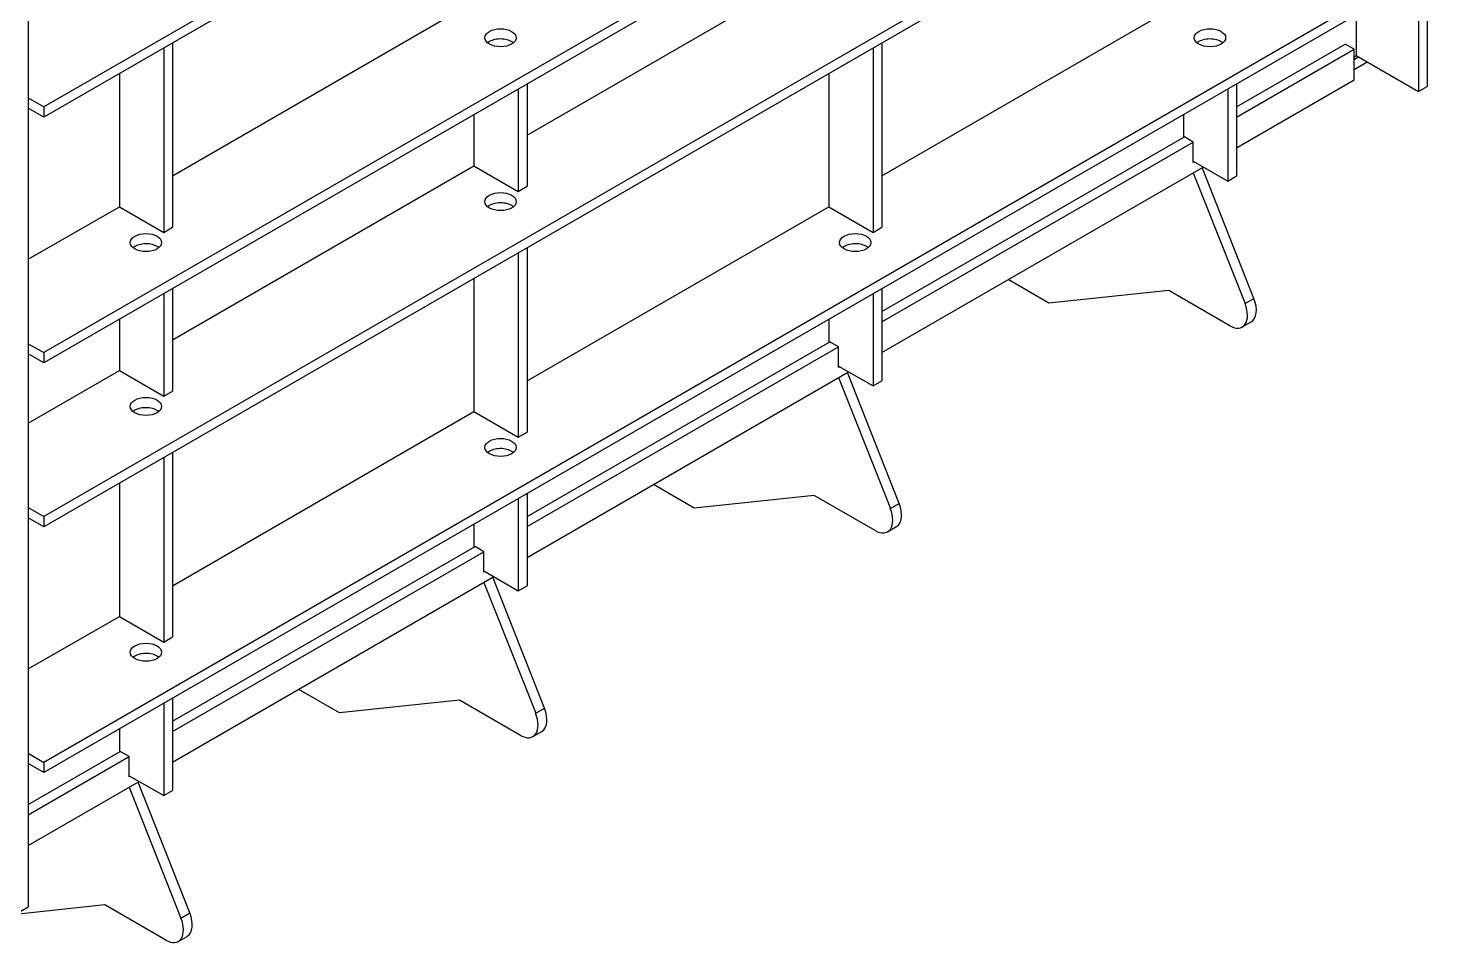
# Paper-space layout 'Layout1' of a CAD drawing. Extents: x -5 to 21.5, y -3 to 17.1.
# Drawn here: x 16.663 to 18.232, y 9.82 to 10.842 of the extents above; entities that cross this region are included whole.
import ezdxf

# ---------------------------------------------------------------- set-up
doc = ezdxf.new("R2010")
doc.units = 0
doc.header["$LTSCALE"] = 0.015748
doc.header["$MEASUREMENT"] = 0
doc.layers.add('Visible Edges', color=7, linetype='Continuous', lineweight=25)

psp = doc.layouts.get("Layout1")

# ---------------------------------------------------------------- linework, layer by layer
at = {"layer": 'Visible Edges', "color": 7, "linetype": 'Continuous', "lineweight": 25}
for p, q in [((18.232, 11.6504), (16.6802, 10.7545)), ((18.232, 11.639), (16.6802, 10.7431)), ((18.232, 11.3761), (16.6802, 10.4802)), ((18.232, 11.3646), (16.6802, 10.4687)), ((18.232, 11.1932), (16.6802, 10.2973)), ((18.232, 11.1817), (16.6802, 10.2858)), ((16.6628, 10.936), (16.6628, 10.7646)), ((18.232, 10.9188), (16.6802, 10.0229)), ((18.232, 10.9074), (16.6802, 10.0115)), ((17.2197, 10.7231), (17.5563, 10.9174)), ((18.2146, 10.8974), (18.2146, 10.7717)), ((18.2245, 10.9031), (18.2245, 10.7774)), ((16.8238, 10.6774), (17.1603, 10.8717)), ((17.6157, 10.6774), (17.9523, 10.8717)), ((18.1453, 10.8574), (18.1453, 10.8117)), ((16.8139, 10.8202), (16.8139, 10.6145)), ((16.8238, 10.826), (16.8238, 10.6202)), ((17.6058, 10.8202), (17.6058, 10.6145)), ((17.6157, 10.826), (17.6157, 10.6202)), ((18.0117, 10.7546), (18.1329, 10.8246)), ((18.0117, 10.7432), (18.1428, 10.8189)), ((18.1428, 10.8189), (18.1329, 10.8246)), ((18.1428, 10.7846), (18.1428, 10.8189)), ((18.1428, 10.8102), (18.1453, 10.8117)), ((18.1428, 10.8074), (18.1477, 10.8103)), ((18.1576, 10.8046), (18.1428, 10.796)), ((18.1453, 10.8117), (18.2146, 10.7717)), ((16.7644, 10.7917), (16.7644, 10.6431)), ((17.5563, 10.7917), (17.5563, 10.6431)), ((18.0117, 10.7089), (18.1428, 10.7846)), ((17.2098, 10.7745), (17.2098, 10.6602)), ((17.2197, 10.7802), (17.2197, 10.6659)), ((18.0018, 10.7745), (18.0018, 10.6716)), ((18.0117, 10.7802), (18.0117, 10.6774)), ((18.2146, 10.7717), (18.2245, 10.7774)), ((16.6628, 10.7646), (16.6802, 10.7545)), ((16.6628, 10.7646), (16.6628, 10.7531)), ((16.6802, 10.7431), (16.6628, 10.7531)), ((16.6628, 10.7531), (16.6628, 10.4902)), ((16.6802, 10.7545), (16.6802, 10.7431)), ((17.1603, 10.7459), (17.1603, 10.6888)), ((17.9523, 10.7459), (17.9523, 10.7203)), ((17.6157, 10.526), (17.9534, 10.721)), ((17.9633, 10.7153), (17.9534, 10.721)), ((17.6157, 10.5146), (17.9633, 10.7153)), ((17.9633, 10.6924), (17.9633, 10.7153)), ((16.8238, 10.4945), (17.1603, 10.6888)), ((17.1603, 10.6888), (17.2098, 10.6602)), ((17.9633, 10.6938), (18.0018, 10.6716)), ((17.9646, 10.6931), (17.9633, 10.6924)), ((17.6157, 10.4803), (17.9745, 10.6874)), ((17.9634, 10.681), (18.0212, 10.5349)), ((18.0311, 10.5406), (17.9733, 10.6867)), ((18.0018, 10.6716), (18.0117, 10.6774)), ((17.2098, 10.6602), (17.2197, 10.6659)), ((16.6628, 10.5844), (16.7644, 10.6431)), ((16.7644, 10.6431), (16.8139, 10.6145)), ((17.2197, 10.4487), (17.5563, 10.6431)), ((17.5563, 10.6431), (17.6058, 10.6145)), ((16.8139, 10.6145), (16.8238, 10.6202)), ((17.6058, 10.6145), (17.6157, 10.6202)), ((17.2197, 10.5973), (17.2197, 10.3916)), ((17.2098, 10.5916), (17.2098, 10.3859)), ((17.1603, 10.563), (17.1603, 10.4144)), ((16.8238, 10.5516), (16.8238, 10.4373)), ((17.6157, 10.5516), (17.6157, 10.4487)), ((17.8022, 10.5354), (17.7567, 10.5617)), ((17.9361, 10.5496), (17.8022, 10.5354)), ((18.0041, 10.5103), (17.9361, 10.5496)), ((16.8139, 10.5459), (16.8139, 10.4316)), ((17.6058, 10.5459), (17.6058, 10.443)), ((18.0212, 10.5349), (18.0311, 10.5406)), ((16.7644, 10.5173), (16.7644, 10.4602)), ((17.5563, 10.5173), (17.5563, 10.4917)), ((18.0181, 10.5089), (18.028, 10.5146)), ((16.6628, 10.4902), (16.6802, 10.4802)), ((16.6628, 10.4902), (16.6628, 10.4788)), ((17.2197, 10.2974), (17.5575, 10.4924)), ((17.2197, 10.286), (17.5674, 10.4867)), ((17.5674, 10.4867), (17.5575, 10.4924)), ((17.5674, 10.4638), (17.5674, 10.4867)), ((16.6802, 10.4687), (16.6628, 10.4788)), ((16.6628, 10.4788), (16.6628, 10.3073)), ((16.6802, 10.4802), (16.6802, 10.4687)), ((16.6628, 10.4015), (16.7644, 10.4602)), ((16.7644, 10.4602), (16.8139, 10.4316)), ((17.2197, 10.2517), (17.5785, 10.4588)), ((17.5674, 10.4652), (17.6058, 10.443)), ((17.5686, 10.4645), (17.5674, 10.4638)), ((17.5674, 10.4524), (17.6252, 10.3063)), ((17.6351, 10.312), (17.5773, 10.4581)), ((16.8139, 10.4316), (16.8238, 10.4373)), ((17.6058, 10.443), (17.6157, 10.4487)), ((16.8238, 10.2201), (17.1603, 10.4144)), ((17.1603, 10.4144), (17.2098, 10.3859)), ((17.2098, 10.3859), (17.2197, 10.3916)), ((16.8139, 10.363), (16.8139, 10.1572)), ((16.8238, 10.3687), (16.8238, 10.163)), ((16.7644, 10.3344), (16.7644, 10.1858)), ((17.4062, 10.3068), (17.3607, 10.3331)), ((17.2098, 10.3173), (17.2098, 10.2144)), ((17.2197, 10.323), (17.2197, 10.2201)), ((17.5401, 10.3209), (17.4062, 10.3068)), ((17.6081, 10.2816), (17.5401, 10.3209)), ((17.6252, 10.3063), (17.6351, 10.312)), ((16.6628, 10.3073), (16.6802, 10.2973)), ((16.6628, 10.3073), (16.6628, 10.2959)), ((16.6802, 10.2858), (16.6628, 10.2959)), ((16.6628, 10.2959), (16.6628, 10.033)), ((16.6802, 10.2973), (16.6802, 10.2858)), ((17.1603, 10.2887), (17.1603, 10.2631)), ((17.6221, 10.2803), (17.632, 10.286)), ((16.8238, 10.0688), (17.1615, 10.2637)), ((16.8238, 10.0573), (17.1714, 10.258)), ((17.1714, 10.258), (17.1615, 10.2637)), ((17.1714, 10.2352), (17.1714, 10.258)), ((17.1714, 10.2366), (17.2098, 10.2144)), ((17.1726, 10.2359), (17.1714, 10.2352)), ((16.8238, 10.023), (17.1825, 10.2302)), ((17.1714, 10.2238), (17.2292, 10.0777)), ((17.2391, 10.0834), (17.1813, 10.2295)), ((17.2098, 10.2144), (17.2197, 10.2201)), ((16.6628, 10.1272), (16.7644, 10.1858)), ((16.7644, 10.1858), (16.8139, 10.1572)), ((16.8139, 10.1572), (16.8238, 10.163)), ((16.8238, 10.0944), (16.8238, 9.9915)), ((17.0102, 10.0782), (16.9647, 10.1044)), ((17.1441, 10.0923), (17.0102, 10.0782)), ((17.2121, 10.053), (17.1441, 10.0923)), ((16.8139, 10.0887), (16.8139, 9.9858)), ((17.2292, 10.0777), (17.2391, 10.0834)), ((16.7644, 10.0601), (16.7644, 10.0345)), ((17.2261, 10.0516), (17.236, 10.0574)), ((16.6628, 9.9758), (16.7655, 10.0351)), ((16.6628, 10.033), (16.6802, 10.0229)), ((16.6628, 10.033), (16.6628, 10.0216)), ((16.6628, 9.9644), (16.7754, 10.0294)), ((16.7754, 10.0294), (16.7655, 10.0351)), ((16.7754, 10.0066), (16.7754, 10.0294)), ((16.6802, 10.0115), (16.6628, 10.0216)), ((16.6628, 10.0216), (16.6628, 9.8615)), ((16.6802, 10.0229), (16.6802, 10.0115)), ((16.6628, 9.9301), (16.7865, 10.0016)), ((16.7754, 10.008), (16.8139, 9.9858)), ((16.7766, 10.0073), (16.7754, 10.0066)), ((16.8431, 9.8548), (16.7854, 10.0009)), ((16.7755, 9.9952), (16.8332, 9.8491)), ((16.8139, 9.9858), (16.8238, 9.9915)), ((16.6307, 9.843), (16.6628, 9.8615)), ((16.7481, 9.8637), (16.6483, 9.8532)), ((16.8162, 9.8244), (16.7481, 9.8637)), ((16.8332, 9.8491), (16.8431, 9.8548)), ((16.8302, 9.823), (16.8401, 9.8287))]:
    psp.add_line(p, q, dxfattribs=at)
for centre in [(17.19, 10.8317), (17.982, 10.8317), (17.19, 10.6488), (16.7941, 10.6031), (17.586, 10.6031), (16.7941, 10.4202), (17.19, 10.3744), (16.7941, 10.1458)]:
    psp.add_ellipse(centre, major_axis=(0.0175, 0), ratio=0.57735, dxfattribs=at)
for centre, major_axis, start_param, end_param in [((17.19, 10.8202), (-0.0175, 0), 3.742857, 5.497787), ((17.982, 10.8202), (-0.0175, 0), 3.742857, 5.497787), ((17.19, 10.8202), (-0.0175, 0), 5.497787, 5.681921), ((17.982, 10.8202), (-0.0175, 0), 5.497787, 5.681921), ((17.19, 10.6373), (-0.0175, 0), 5.497787, 5.681921), ((17.19, 10.6373), (-0.0175, 0), 3.742857, 5.497787), ((16.7941, 10.5916), (-0.0175, 0), 5.497787, 5.681921), ((16.7941, 10.5916), (-0.0175, 0), 3.742857, 5.497787), ((17.586, 10.5916), (-0.0175, 0), 5.497787, 5.681921), ((17.586, 10.5916), (-0.0175, 0), 3.742857, 5.497787), ((18.0041, 10.5331), (0.014, -0.0242), 5.497787, 7.602664), ((18.014, 10.5388), (0.014, -0.0242), 0, 1.319479), ((16.7941, 10.4087), (-0.0175, 0), 5.497787, 5.681921), ((16.7941, 10.4087), (-0.0175, 0), 3.742857, 5.497787), ((17.19, 10.363), (-0.0175, 0), 5.497787, 5.681921), ((17.19, 10.363), (-0.0175, 0), 3.742857, 5.497787), ((17.618, 10.3102), (0.014, -0.0242), 0, 1.319479), ((17.6081, 10.3045), (0.014, -0.0242), 5.497787, 7.602664), ((16.7941, 10.1344), (-0.0175, 0), 5.497787, 5.681921), ((16.7941, 10.1344), (-0.0175, 0), 3.742857, 5.497787), ((17.2121, 10.0759), (0.014, -0.0242), 5.497787, 7.602664), ((17.222, 10.0816), (0.014, -0.0242), 0, 1.319479), ((16.8162, 9.8473), (0.014, -0.0242), 5.497787, 7.602664), ((16.8261, 9.853), (0.014, -0.0242), 0, 1.319479)]:
    psp.add_ellipse(centre, major_axis=major_axis, ratio=0.57735, start_param=start_param, end_param=end_param, dxfattribs=at)

doc.saveas('drawing.dxf')
